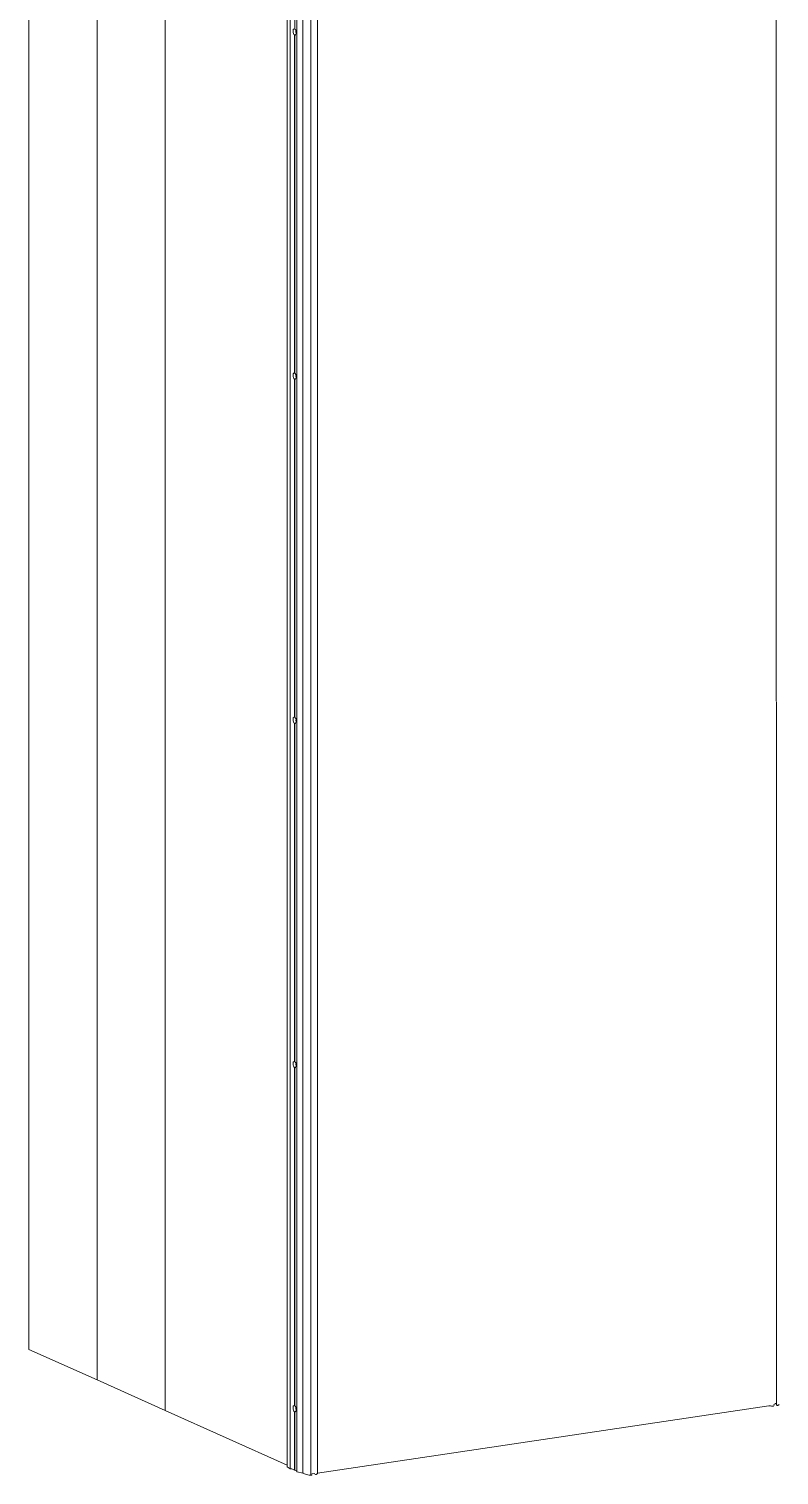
# Model space of a CAD drawing. Header units: millimetres. Extents: x 28932 to 35892, y -771 to 3945.
# Drawn here: x 34515 to 35031, y 1667 to 2662 of the extents above; entities that cross this region are included whole.
import ezdxf

# ---------------------------------------------------------------- set-up
doc = ezdxf.new("R2010")
doc.units = ezdxf.units.MM
doc.linetypes.add('K5LT_BASIC', pattern=[0])
doc.linetypes.add('K5LT_THIN', pattern=[0])
doc.layers.add('Системный слой (1)', color=7, linetype='Continuous', true_color=0x909090)

msp = doc.modelspace()

# ---------------------------------------------------------------- linework, layer by layer
at = {"layer": 'Системный слой (1)', "color": 5, "linetype": 'K5LT_BASIC', "lineweight": 20, "true_color": 0x0000ff}
for p, q in [((35028.868, 3498.616), (35029.263, 1715.335)), ((34692.871, 3456.813), (34692.871, 1672.989)), ((34692.953, 1672.882), (34692.953, 3456.706)), ((34699.58, 3453.365), (34699.58, 1669.541)), ((34713.618, 3452.213), (34713.618, 1668.389)), ((34515.357, 1753.656), (34515.357, 2949.347)), ((34562.178, 1732.634), (34562.178, 2928.358)), ((34609.053, 2907.344), (34609.053, 1711.621)), ((34609.107, 2907.32), (34609.107, 1711.629)), ((34698.08, 2661.55), (34698.08, 2893.992)), ((34697.893, 2424.982), (34697.893, 2657.424)), ((34698.08, 2424.898), (34698.08, 2657.34)), ((34697.893, 2188.331), (34697.893, 2420.772)), ((34698.08, 2188.247), (34698.08, 2420.688)), ((34697.893, 1951.679), (34697.893, 2184.12)), ((34698.08, 1951.595), (34698.08, 2184.036)), ((34697.893, 1715.027), (34697.893, 1947.468)), ((34698.08, 1714.943), (34698.08, 1947.384)), ((34562.178, 1732.667), (34515.357, 1753.656)), ((34609.053, 1711.621), (34562.178, 1732.634)), ((34609.053, 1711.621), (34609.107, 1711.629)), ((34692.871, 1674.078), (34609.107, 1711.629)), ((34697.893, 1670.663), (34697.893, 1710.817)), ((34698.08, 1670.578), (34698.08, 1710.733)), ((34713.618, 1668.578), (35023.883, 1714.941)), ((35027.266, 1715.446), (35027.422, 1715.47)), ((34692.953, 1672.882), (34695.003, 1671.556)), ((34695.342, 1671.506), (34695.871, 1671.528)), ((34695.998, 1671.512), (34697.893, 1670.663)), ((34697.893, 1670.663), (34698.08, 1670.65)), ((34698.08, 1670.578), (34699.58, 1669.906)), ((34699.675, 1669.483), (34703.657, 1668.482)), ((34704.031, 1668.47), (34704.131, 1668.485)), ((34704.172, 1668.398), (34705.454, 1667.823)), ((34710.24, 1668.074), (34711.865, 1668.317))]:
    msp.add_line(p, q, dxfattribs=at)
at = {"layer": 'Системный слой (1)', "color": 7, "linetype": 'K5LT_THIN', "lineweight": 5}
for p, q in [((34695.003, 1671.556), (34695.003, 3455.379)), ((34703.657, 1668.482), (34703.657, 3452.305)), ((34709.243, 1667.257), (34709.243, 3451.08))]:
    msp.add_line(p, q, dxfattribs=at)
at = {"layer": 'Системный слой (1)', "color": 5, "linetype": 'K5LT_BASIC', "lineweight": 20, "true_color": 0x0000ff}
for centre, major_axis, ratio, start_param, end_param in [((34697.987, 2659.487), (-0.323, 2.163), 0.4829629, 0, 1.2707372), ((34697.987, 2659.487), (0.323, -2.163), 0.4829629, 4.4123298, 5.8973066), ((34698.149, 2659.511), (-2.974, 0.409), 0.7004324, 1.5809233, 1.6667429), ((34697.987, 2659.487), (0.323, -2.163), 0.4829629, 0, 2.7557139), ((34698.149, 2659.511), (-0.309, -2.248), 0.3286441, 0.3101861, 0.3960057), ((34697.987, 2659.487), (0.323, -2.163), 0.4829629, 6.0689457, 6.2831853), ((34699.881, 2659.77), (0.323, -2.163), 0.4829629, 4.5815625, 5.148195), ((34697.987, 2422.835), (-0.323, 2.163), 0.4829629, 0, 1.2707372), ((34697.987, 2422.835), (0.323, -2.163), 0.4829629, 4.4123298, 5.8973066), ((34697.987, 2422.835), (-0.323, 2.163), 0.4829629, 6.0689457, 6.2831853), ((34698.149, 2422.86), (-2.974, 0.409), 0.7004324, 4.8313046, 4.8941551), ((34698.149, 2422.86), (-2.974, 0.409), 0.7004324, 1.5809233, 1.6667429), ((34697.987, 2422.835), (0.323, -2.163), 0.4829629, 0, 2.7557139), ((34698.149, 2422.86), (-0.309, -2.248), 0.3286441, 0.3101861, 0.3960057), ((34697.987, 2422.835), (0.323, -2.163), 0.4829629, 6.0689457, 6.2831853), ((34699.881, 2423.118), (0.323, -2.163), 0.4829629, 4.5815625, 5.148195), ((34697.987, 2186.183), (-0.323, 2.163), 0.4829629, 0, 1.2707372), ((34697.987, 2186.183), (-0.323, 2.163), 0.4829629, 6.0689457, 6.2831853), ((34698.149, 2186.208), (-2.974, 0.409), 0.7004324, 4.8313046, 4.8941551), ((34697.987, 2186.183), (0.323, -2.163), 0.4829629, 0, 2.7557139), ((34697.987, 2186.183), (0.323, -2.163), 0.4829629, 4.4123298, 5.8973066), ((34698.149, 2186.208), (-2.974, 0.409), 0.7004324, 1.5809233, 1.6667429), ((34698.149, 2186.208), (-0.309, -2.248), 0.3286441, 0.3101861, 0.3960057), ((34697.987, 2186.183), (0.323, -2.163), 0.4829629, 6.0689457, 6.2831853), ((34699.881, 2186.467), (0.323, -2.163), 0.4829629, 4.5815625, 5.148195), ((34697.987, 1949.532), (-0.323, 2.163), 0.4829629, 0, 1.2707372), ((34697.987, 1949.532), (0.323, -2.163), 0.4829629, 4.4123298, 5.8973066), ((34697.987, 1949.532), (-0.323, 2.163), 0.4829629, 6.0689457, 6.2831853), ((34698.149, 1949.556), (-2.974, 0.409), 0.7004324, 4.8313046, 4.8941551), ((34697.987, 1949.532), (0.323, -2.163), 0.4829629, 0, 2.7557139), ((34699.881, 1949.815), (0.323, -2.163), 0.4829629, 4.5815625, 5.148195), ((34698.149, 1949.556), (-2.974, 0.409), 0.7004324, 1.5809233, 1.6667429), ((34698.149, 1949.556), (-0.309, -2.248), 0.3286441, 0.3101861, 0.3960057), ((34697.987, 1949.532), (0.323, -2.163), 0.4829629, 6.0689457, 6.2831853), ((34697.987, 1712.88), (-0.323, 2.163), 0.4829629, 0, 1.2707372), ((34697.987, 1712.88), (0.323, -2.163), 0.4829629, 4.4123298, 5.8973066), ((34697.987, 1712.88), (-0.323, 2.163), 0.4829629, 6.0689457, 6.2831853), ((34698.149, 1712.904), (-2.974, 0.409), 0.7004324, 4.8313046, 4.8941551), ((34698.149, 1712.904), (-2.974, 0.409), 0.7004324, 1.5809233, 1.6667429), ((34697.987, 1712.88), (0.323, -2.163), 0.4829629, 0, 2.7557139), ((34698.149, 1712.904), (-0.309, -2.248), 0.3286441, 0.3101861, 0.3960057), ((34697.987, 1712.88), (0.323, -2.163), 0.4829629, 6.0689457, 6.2831853), ((34699.881, 1713.163), (0.323, -2.163), 0.4829629, 4.5815625, 5.148195), ((35026.641, 1715.82), (-4.375, 0), 0.2588188, 0.8888061, 1.5707964), ((35026.641, 1714.849), (0.625, 0), 0.2588188, 4.7123891, 6.2831853), ((35026.641, 1715.82), (1.562, 0), 0.2588188, 5.2359879, 6.2831853), ((35026.641, 1715.82), (3.125, 0), 0.2588188, 0.5749297, 1.0471976), ((35029.888, 1715.335), (-0.625, 0), 0.2588188, 0, 2.617994), ((35026.641, 1715.82), (4.375, 0), 0.2588188, 5.7595867, 6.2831853), ((34693.965, 1672.989), (1.094, 0), 0.258819, 3.1415927, 3.5294614), ((34695.293, 1671.586), (-0.312, 0), 0.258819, 0.3805394, 1.7272213), ((34695.89, 1671.496), (-0.125, 0), 0.258819, 3.6651914, 4.8688139), ((34699.893, 1669.541), (-0.312, 0), 0.258819, 0, 0.7996583), ((34703.874, 1668.54), (0.313, 0), 0.258819, 3.941251, 5.2359878), ((34704.443, 1668.438), (-0.313, 0), 0.258819, 0, 0.5235988), ((34709.243, 1668.389), (-4.375, 0), 0.258819, 0.5235988, 1.5707963), ((34709.243, 1667.419), (0.625, 0), 0.258819, 4.712389, 6.2831853), ((34709.459, 1668.424), (-1.562, 0), 0.2588188, -4.4478793, -4.1887901), ((34712.49, 1667.904), (-0.625, 0), 0.258819, 0, 2.6179939), ((34709.243, 1668.389), (4.375, 0), 0.258819, 5.7595865, 6.2831853)]:
    msp.add_ellipse(centre, major_axis=major_axis, ratio=ratio, start_param=start_param, end_param=end_param, dxfattribs=at)

doc.saveas('drawing.dxf')
